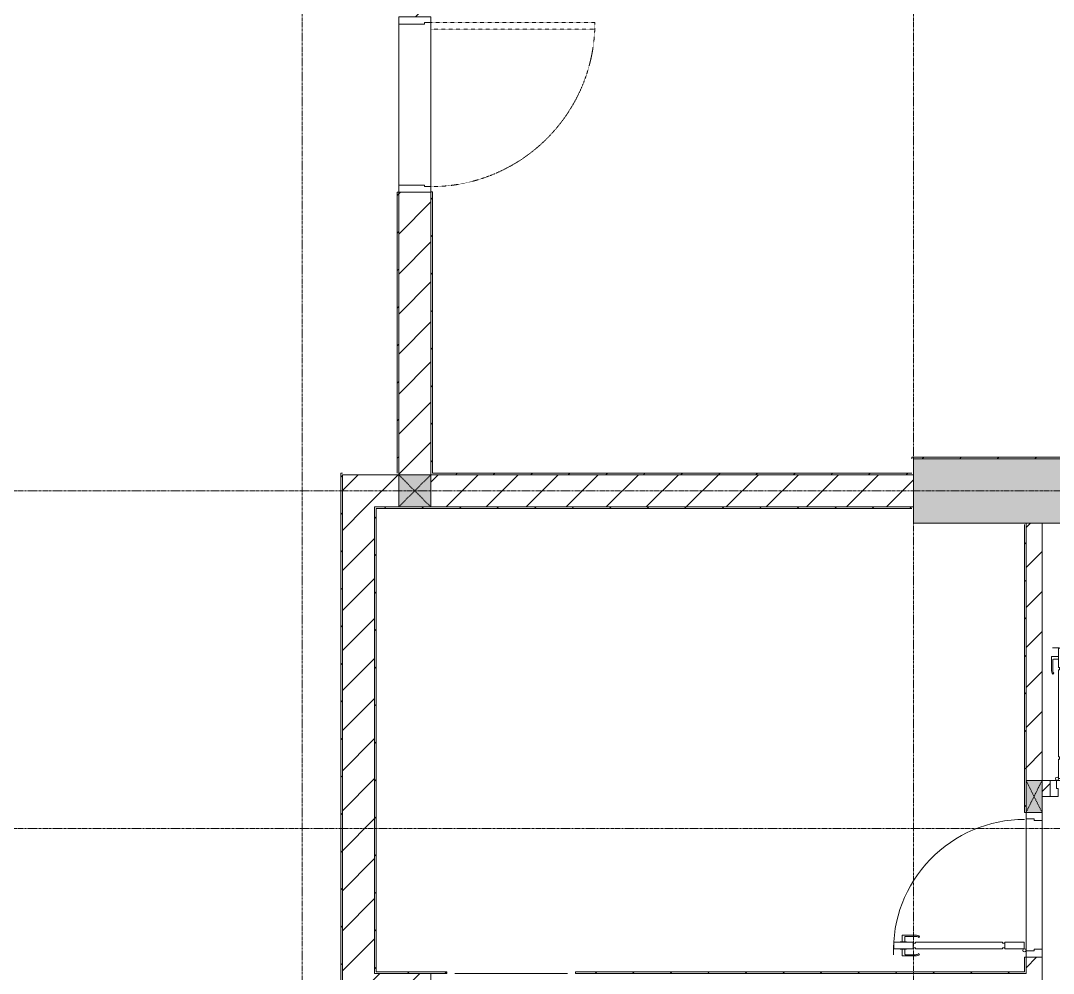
# Model space of a CAD drawing. Header units: millimetres. Extents: x 5359 to 218750, y -16347 to 109893.
# Drawn here: x 116502 to 122923, y 50537 to 56460 of the extents above; entities that cross this region are included whole.
import ezdxf

# ---------------------------------------------------------------- set-up
doc = ezdxf.new("R2010")
doc.units = ezdxf.units.MM
for name, pattern in [('Dash', [6, 3, -3]), ('Grid Line', [22.225, 12.7, -3.175, 3.175, -3.175]), ('NET VAN', [1.06, 0.53, -0.53])]:
    doc.linetypes.add(name, pattern=pattern)
for name, color, linetype, lineweight in [('0-1', 7, 'Continuous', 5), ('A-DETL-GENF-1', 9, 'Continuous', 9), ('A-DETL-GENF-2', 9, 'NET VAN', 9), ('A-DOOR', 31, 'Continuous', 9), ('A-DOOR-1', 9, 'Continuous', 9), ('A-DOOR-FRAM', 31, 'Continuous', 9), ('A-FLOR-1', 9, 'Continuous', 9), ('A-WALL', 113, 'Continuous', 9), ('A-WALL-1', 53, 'Continuous', 18), ('A-WALL-2', 9, 'Continuous', 9), ('A-WALL-3', 113, 'Continuous', 18), ('A-WALL-PATT-1', 10, 'Continuous', 9), ('A-WALL-PATT-2', 9, 'Continuous', 9), ('A-WALL-PATT-3', 111, 'Continuous', 9), ('I-WALL-1', 53, 'Continuous', 18), ('I-WALL-3', 2, 'Continuous', 18), ('S-COLS', 52, 'Continuous', 9), ('S-COLS-1', 253, 'Continuous', 5), ('S-COLS-2', 53, 'Continuous', 18), ('S-COLS-3', 9, 'Continuous', 9), ('S-COLS-4', 52, 'Continuous', 18), ('S-COLS-5', 52, 'Dash', 9), ('S-COLS-HDLN', 52, 'Dash', 9), ('S-COLS-HDLN-1', 9, 'Dash', 9), ('S-GRID-1', 1, 'Grid Line', 9)]:
    doc.layers.add(name, color=color, linetype=linetype, lineweight=lineweight)
pattern_1 = [(45, (0, 0), (-124.4508, 124.4508), [])]
pattern_2 = [(45, (0, 0), (-116.67262, 116.67262), [])]

# ---------------------------------------------------------------- blocks, each defined once
blk = doc.blocks.new('M_Concrete-Rectangular-Column2 - 400x1300-812637-TKCS_MB ĐỊNH VỊ CỔNG-HÀNG RÀO')
at = {"layer": 'S-COLS-3'}
blk.add_hatch(color=256, dxfattribs=at).paths.add_polyline_path([(-650, 200), (-650, -200), (650, -200), (650, 200), (162, 200)])
at = {"layer": 'S-COLS-2'}
for p, q in [((-650, 200), (650, 200)), ((-650, -200), (-650, 200)), ((650, 200), (650, -200)), ((650, -200), (-650, -200))]:
    blk.add_line(p, q, dxfattribs=at)
blk = doc.blocks.new('NCV_TKTC_KET CAU_rvt-1-TKCS_MB ĐỊNH VỊ CỔNG-HÀNG RÀO')
at = {"layer": 'S-COLS-3'}
blk.add_blockref('M_Concrete-Rectangular-Column2 - 400x1300-812637-TKCS_MB ĐỊNH VỊ CỔNG-HÀNG RÀO', (122702.6, 53536.9), dxfattribs=at)
blk = doc.blocks.new('DOOR_CW_01 CANH MO-PANEL KINH - DIW_01-900x2200-CỬA GỖ VÂN LAMINATE-553393-TKCS_MB ĐỊNH VỊ CỔNG-HÀNG RÀO')
at = {"layer": 'A-DETL-GENF-1'}
for p, q in [((-397, 872), (-357, 872)), ((-397, 752), (-397, 872)), ((-357, 872), (-357, 752)), ((-442, 737), (-442, 816.5)), ((-399, 820.5), (-438, 820.5)), ((-434, 799.5), (-434, 737)), ((-399, 803.5), (-430, 803.5)), ((-399, 831.8), (-397, 831.8)), ((-399, 792.2), (-399, 831.8)), ((-397, 792.2), (-399, 792.2)), ((-397, 792.2), (-397, 831.8)), ((-357, 792.2), (-357, 831.8)), ((-355, 831.8), (-357, 831.8)), ((-357, 792.2), (-355, 792.2)), ((-355, 792.2), (-355, 831.8)), ((-355, 820.5), (-316, 820.5)), ((-355, 803.5), (-324, 803.5)), ((-320, 799.5), (-320, 737)), ((-312, 737), (-312, 816.5)), ((-433.9, 711.2), (-427.3, 715.8)), ((-357, 752), (-397, 752)), ((-397, 738), (-391, 738)), ((-397, 738), (-397, 196)), ((-363, 752), (-391, 752)), ((-391, 752), (-391, 738)), ((-363, 738), (-363, 752)), ((-357, 738), (-363, 738)), ((-357, 196), (-357, 738)), ((-320.1, 711.2), (-326.7, 715.8)), ((-397, 196), (-391, 196)), ((-391, 196), (-391, 182)), ((-357, 196), (-363, 196)), ((-363, 182), (-363, 196)), ((-357, 182), (-397, 182)), ((-397, 182), (-397, 62)), ((-391, 182), (-363, 182)), ((-357, 62), (-357, 182)), ((-397, 62), (-357, 62))]:
    blk.add_line(p, q, dxfattribs=at)
blk.add_circle((-407, 60), 10, dxfattribs=at)
for centre, radius, start, end in [((-407, 60), 814, 360, 92), ((-438, 816.5), 4, 90, 180), ((-430, 799.5), 4, 90, 180), ((-324, 799.5), 4, 360, 90), ((-316, 816.5), 4, 0, 90), ((-397, 737), 45, 180, 215), ((-397, 737), 37, 180, 215), ((-357, 737), 37, 325, 0), ((-357, 737), 45, 325, 0)]:
    blk.add_arc(centre, radius, start, end, dxfattribs=at)
at = {"layer": 'A-DOOR-1'}
for p, q in [((-410, 50), (-450, 50)), ((-450, 50), (-450, -50)), ((-410, 0), (-410, 50)), ((-400, 0), (-410, 0)), ((-407, 50), (-382, 50)), ((-400, -50), (-400, 0)), ((410, 0), (400, 0)), ((400, 0), (400, -50)), ((450, 50), (410, 50)), ((410, 50), (410, 0)), ((450, -50), (450, 50)), ((-450, -50), (-400, -50)), ((400, -50), (450, -50))]:
    blk.add_line(p, q, dxfattribs=at)
blk = doc.blocks.new('G1_SOF - BO TRU - 100x200-V39-TKCS_MB ĐỊNH VỊ CỔNG-HÀNG RÀO')
at = {"layer": 'S-COLS-3'}
blk.add_hatch(color=256, dxfattribs=at).paths.add_polyline_path([(-50, -100), (50, -100), (50, 100), (-50, 100)])
at = {"layer": 'S-COLS-2'}
for p, q in [((-50, -100), (-50, 100)), ((50, 100), (50, -100)), ((50, -100), (-50, -100))]:
    blk.add_line(p, q, dxfattribs=at)
at = {"layer": 'S-COLS-HDLN-1'}
for p, q in [((50, -100), (-50, 100)), ((-50, -100), (50, 100))]:
    blk.add_line(p, q, dxfattribs=at)
blk = doc.blocks.new('DOOR_CW_01 CANH MO-PANEL KINH - DIG_01-900x2200-CỬA NHÔM KÍNH-400868-TKCS_MB ĐỊNH VỊ CỔNG-HÀNG RÀO')
at = {"layer": 'A-DETL-GENF-1'}
for p, q in [((-397, 872), (-357, 872)), ((-397, 752), (-397, 872)), ((-357, 872), (-357, 752)), ((-442, 737), (-442, 816.5)), ((-399, 820.5), (-438, 820.5)), ((-434, 799.5), (-434, 737)), ((-399, 803.5), (-430, 803.5)), ((-399, 831.8), (-397, 831.8)), ((-399, 792.2), (-399, 831.8)), ((-397, 792.2), (-399, 792.2)), ((-397, 792.2), (-397, 831.8)), ((-357, 792.2), (-357, 831.8)), ((-355, 831.8), (-357, 831.8)), ((-357, 792.2), (-355, 792.2)), ((-355, 792.2), (-355, 831.8)), ((-355, 820.5), (-316, 820.5)), ((-355, 803.5), (-324, 803.5)), ((-320, 799.5), (-320, 737)), ((-312, 737), (-312, 816.5)), ((-433.9, 711.2), (-427.3, 715.8)), ((-357, 752), (-397, 752)), ((-397, 738), (-391, 738)), ((-397, 738), (-397, 196)), ((-363, 752), (-391, 752)), ((-391, 752), (-391, 738)), ((-363, 738), (-363, 752)), ((-357, 738), (-363, 738)), ((-357, 196), (-357, 738)), ((-320.1, 711.2), (-326.7, 715.8)), ((-397, 196), (-391, 196)), ((-391, 196), (-391, 182)), ((-357, 196), (-363, 196)), ((-363, 182), (-363, 196)), ((-357, 182), (-397, 182)), ((-397, 182), (-397, 62)), ((-391, 182), (-363, 182)), ((-357, 62), (-357, 182)), ((-397, 62), (-357, 62))]:
    blk.add_line(p, q, dxfattribs=at)
blk.add_circle((-407, 60), 10, dxfattribs=at)
for centre, radius, start, end in [((-407, 60), 814, 360, 92), ((-438, 816.5), 4, 90, 180), ((-430, 799.5), 4, 90, 180), ((-324, 799.5), 4, 360, 90), ((-316, 816.5), 4, 0, 90), ((-397, 737), 45, 180, 215), ((-397, 737), 37, 180, 215), ((-357, 737), 37, 325, 0), ((-357, 737), 45, 325, 0)]:
    blk.add_arc(centre, radius, start, end, dxfattribs=at)
at = {"layer": 'A-DOOR-1'}
for p, q in [((-410, 50), (-450, 50)), ((-450, 50), (-450, -50)), ((-410, 0), (-410, 50)), ((-400, 0), (-410, 0)), ((-407, 50), (-382, 50)), ((-400, -50), (-400, 0)), ((410, 0), (400, 0)), ((400, 0), (400, -50)), ((450, 50), (410, 50)), ((410, 50), (410, 0)), ((450, -50), (450, 50)), ((-450, -50), (-400, -50)), ((400, -50), (450, -50))]:
    blk.add_line(p, q, dxfattribs=at)
blk = doc.blocks.new('NCV_TKTC_TANG 1_rvt-1-TKCS_MB ĐỊNH VỊ CỔNG-HÀNG RÀO')
at = {"layer": 'A-WALL-PATT-1'}
h = blk.add_hatch(dxfattribs=at)
h.set_pattern_fill('FP_2', color=256, style=0, pattern_type=2)
h.set_pattern_definition(pattern_1)
h.paths.add_polyline_path([(122762.6, 48636.9), (122852.6, 48636.9), (122852.6, 49537.3), (122752.6, 49537.3), (122752.6, 48636.9)])
h.paths.add_polyline_path([(122770.8, 50337.3), (122852.6, 50337.3), (122852.6, 50636.9), (122752.6, 50636.9), (122752.6, 50337.3)])
h.paths.add_polyline_path([(122770.8, 51736.9), (122852.6, 51736.9), (122852.6, 53336.9), (122752.6, 53336.9), (122752.6, 51736.9)])
h = blk.add_hatch(dxfattribs=at)
h.set_pattern_fill('FP_2', color=256, style=0, pattern_type=2)
h.set_pattern_definition(pattern_1)
h.paths.add_polyline_path([(122862.6, 51636.9), (122902.6, 51636.9), (122902.6, 51736.9), (122852.6, 51736.9), (122852.6, 51636.9)])
h.paths.add_polyline_path([(123802.6, 51636.9), (123852.6, 51636.9), (123852.6, 51736.9), (123802.6, 51736.9), (123802.6, 51686.9)])
at = {"layer": 'A-WALL-PATT-2'}
h = blk.add_hatch(dxfattribs=at)
h.set_pattern_fill('FP_3', color=256, style=0, pattern_type=2)
h.set_pattern_definition(pattern_2)
h.paths.add_polyline_path([(119062.5, 53636.9), (119062.5, 55396.9), (119052.5, 55396.9), (119052.5, 53636.9)])
h.paths.add_polyline_path([(119052.5, 56486.9), (119062.5, 56486.9), (119062.5, 56636.9), (119052.5, 56635.3)])
h = blk.add_hatch(dxfattribs=at)
h.set_pattern_fill('FP_3', color=256, style=0, pattern_type=2)
h.set_pattern_definition(pattern_2)
h.paths.add_polyline_path([(122042.6, 53736.9), (123352.6, 53736.9), (123352.6, 53746.9), (122042.6, 53746.9)])
h = blk.add_hatch(dxfattribs=at)
h.set_pattern_fill('FP_3', color=256, style=0, pattern_type=2)
h.set_pattern_definition(pattern_2)
h.paths.add_polyline_path([(121560.4, 53636.9), (122042.6, 53636.9), (122042.6, 53646.9), (119062.5, 53646.9), (119062.5, 53636.9), (119139.5, 53636.9)])
h = blk.add_hatch(dxfattribs=at)
h.set_pattern_fill('FP_3', color=256, style=0, pattern_type=2)
h.set_pattern_definition(pattern_2)
h.paths.add_polyline_path([(118712.6, 50546.9), (118712.6, 53436.9), (118702.6, 53436.9), (118702.6, 50546.9)])
h = blk.add_hatch(dxfattribs=at)
h.set_pattern_fill('FP_3', color=256, style=0, pattern_type=2)
h.set_pattern_definition(pattern_2)
h.paths.add_polyline_path([(122052.6, 53426.9), (122052.6, 53436.9), (118712.6, 53436.9), (118712.6, 53426.9), (122042.6, 53426.9)])
h = blk.add_hatch(dxfattribs=at)
h.set_pattern_fill('FP_3', color=256, style=0, pattern_type=2)
h.set_pattern_definition(pattern_2)
h.paths.add_polyline_path([(122742.6, 50546.9), (122752.6, 50546.9), (122752.6, 50636.9), (122742.6, 50636.9), (122742.6, 50628.9)])
h.paths.add_polyline_path([(122752.6, 51536.9), (122752.6, 53326.9), (122742.6, 53326.9), (122742.6, 51536.9)])
h = blk.add_hatch(dxfattribs=at)
h.set_pattern_fill('FP_3', color=256, style=0, pattern_type=2)
h.set_pattern_definition(pattern_2)
h.paths.add_polyline_path([(119952.6, 50536.9), (122752.6, 50536.9), (122752.6, 50546.9), (119952.6, 50546.9)])
h.paths.add_polyline_path([(118702.6, 50536.9), (119152.6, 50536.9), (119152.6, 50546.9), (118702.6, 50546.9)])
at = {"layer": 'A-FLOR-1'}
for p, q in [((118852.5, 56438.3), (118852.5, 55438.3)), ((119052.5, 56448.3), (119052.5, 55428.3)), ((119052.5, 55428.3), (119052.5, 56448.3)), ((122752.6, 50676.9), (122752.6, 51496.9)), ((122852.6, 51486.9), (122852.6, 50686.9)), ((119202.6, 50536.9), (119902.6, 50536.9)), ((119902.6, 50536.9), (119202.6, 50536.9))]:
    blk.add_line(p, q, dxfattribs=at)
at = {"layer": 'A-WALL-1'}
for p, q in [((122752.6, 53336.9), (122752.6, 53326.9)), ((122852.6, 51736.9), (122852.6, 51746.9)), ((122852.6, 51636.9), (122862.6, 51636.9)), ((122752.6, 50546.9), (122752.6, 50536.9))]:
    blk.add_line(p, q, dxfattribs=at)
at = {"layer": 'A-WALL-2'}
for p, q in [((122752.6, 53326.9), (122752.6, 51736.9)), ((122752.6, 51736.9), (122752.6, 53326.9)), ((122852.6, 51746.9), (122852.6, 53336.9)), ((122902.6, 51736.9), (122852.6, 51736.9)), ((122862.6, 51636.9), (122902.6, 51636.9)), ((122752.6, 50676.9), (122752.6, 51496.9)), ((122852.6, 51486.9), (122852.6, 50686.9)), ((122752.6, 50636.9), (122752.6, 50546.9)), ((122752.6, 50546.9), (122752.6, 50636.9)), ((122852.6, 50337.3), (122852.6, 50636.9)), ((119052.6, 50536.9), (119152.6, 50536.9)), ((119952.6, 50536.9), (120852.6, 50536.9))]:
    blk.add_line(p, q, dxfattribs=at)
at = {"layer": 'I-WALL-1'}
for p, q in [((119062.5, 55396.9), (119052.5, 55396.9)), ((119052.5, 55393.3), (119052.5, 53636.9)), ((119062.5, 53646.9), (119062.5, 55396.9)), ((123352.6, 53746.9), (122042.6, 53746.9)), ((122042.6, 53746.9), (122042.6, 53736.9)), ((119052.5, 53636.9), (119062.5, 53636.9)), ((122042.6, 53646.9), (119062.5, 53646.9)), ((119062.5, 53636.9), (122042.6, 53636.9)), ((118712.6, 53436.9), (118702.6, 53436.9)), ((118702.6, 53436.9), (118702.6, 50546.9)), ((122052.6, 53436.9), (118712.6, 53436.9)), ((118712.6, 50546.9), (118712.6, 53426.9)), ((118712.6, 53426.9), (122042.6, 53426.9)), ((122742.6, 53326.9), (122742.6, 51536.9)), ((122742.6, 51536.9), (122752.6, 51536.9)), ((122742.6, 50636.9), (122742.6, 50546.9)), ((122752.6, 50636.9), (122742.6, 50636.9)), ((118702.6, 50546.9), (118702.6, 50536.9)), ((118702.6, 50536.9), (119052.6, 50536.9)), ((119152.6, 50546.9), (118712.6, 50546.9)), ((119152.6, 50536.9), (119152.6, 50546.9)), ((122742.6, 50546.9), (119952.6, 50546.9)), ((119952.6, 50546.9), (119952.6, 50536.9)), ((120852.6, 50536.9), (122752.6, 50536.9)), ((122752.6, 50536.9), (122752.6, 50546.9))]:
    blk.add_line(p, q, dxfattribs=at)
at = {"layer": 'A-DOOR-1'}
blk.add_blockref('DOOR_CW_01 CANH MO-PANEL KINH - DIG_01-900x2200-CỬA NHÔM KÍNH-400868-TKCS_MB ĐỊNH VỊ CỔNG-HÀNG RÀO', (123352.6, 51686.9), dxfattribs=at)
at = {"layer": 'A-DOOR-1', "rotation": 90.00000000000087}
blk.add_blockref('DOOR_CW_01 CANH MO-PANEL KINH - DIW_01-900x2200-CỬA GỖ VÂN LAMINATE-553393-TKCS_MB ĐỊNH VỊ CỔNG-HÀNG RÀO', (122802.6, 51086.9), dxfattribs=at)
at = {"layer": 'S-COLS-3', "rotation": 180}
blk.add_blockref('G1_SOF - BO TRU - 100x200-V39-TKCS_MB ĐỊNH VỊ CỔNG-HÀNG RÀO', (122802.6, 51636.9), dxfattribs=at)
blk = doc.blocks.new('FD_05 - FD_05-1000x2200mm-835433-TKCS_MB ĐỊNH VỊ CỔNG-HÀNG RÀO')
at = {"layer": 'A-DETL-GENF-2'}
for p, q in [((510, -100), (470, -100)), ((470, -100), (470, -1120)), ((510, -1120), (510, -100)), ((470, -1120), (510, -1120))]:
    blk.add_line(p, q, dxfattribs=at)
blk.add_arc((510, -100), 1020, 180, 267.75253, dxfattribs=at)
at = {"layer": 'A-DOOR-FRAM'}
for p, q in [((-545, 100), (-500, 100)), ((-545, -100), (-545, 100)), ((-500, 100), (-500, -60)), ((500, 100), (545, 100)), ((500, -60), (500, 100)), ((545, 100), (545, -100)), ((-500, -60), (-510, -60)), ((-510, -60), (-510, -100)), ((510, -60), (500, -60)), ((510, -100), (510, -60)), ((-510, -100), (-545, -100)), ((545, -100), (510, -100))]:
    blk.add_line(p, q, dxfattribs=at)
blk = doc.blocks.new('G1_SOF - BO TRU - 200x200-3051103-TKCS_MB ĐỊNH VỊ CỔNG-HÀNG RÀO')
at = {"layer": 'S-COLS-HDLN'}
for p, q in [((-100, -100), (100, 100)), ((100, -100), (-100, 100))]:
    blk.add_line(p, q, dxfattribs=at)

msp = doc.modelspace()

# ---------------------------------------------------------------- hatches: boundary and pattern name
at = {"layer": 'A-WALL-PATT-3'}
h = msp.add_hatch(dxfattribs=at)
h.set_pattern_fill('FP_32', color=256, style=0, pattern_type=2)
h.set_pattern_definition(pattern_2)
h.paths.add_polyline_path([(118842.5, 53636.9), (118852.5, 53636.9), (118852.5, 55393.3), (118842.5, 55391.1), (118842.5, 53646.9)])
h.paths.add_polyline_path([(118842.5, 56483.3), (118852.5, 56483.3), (118852.5, 57686.9), (118842.5, 57686.9), (118842.5, 56635.3)])
h = msp.add_hatch(dxfattribs=at)
h.set_pattern_fill('FP_1', color=256, style=0, pattern_type=2)
h.set_pattern_definition(pattern_1)
h.paths.add_polyline_path([(119052.5, 53636.9), (119052.5, 55393.3), (118852.5, 55393.3), (118852.5, 53636.9)])
h.paths.add_polyline_path([(119052.5, 56483.3), (119052.5, 56635.3), (118852.5, 56635.3), (118852.5, 56483.3), (119012.5, 56483.3)])
h.paths.add_polyline_path([(119052.5, 56835.3), (119052.5, 57686.9), (118852.5, 57686.9), (118852.5, 56835.3)])
h = msp.add_hatch(dxfattribs=at)
h.set_pattern_fill('FP_32', color=256, style=0, pattern_type=2)
h.set_pattern_definition(pattern_2)
h.paths.add_polyline_path([(118502.5, 49476.9), (118502.5, 53646.9), (118492.5, 53646.9), (118492.5, 49476.9)])
h = msp.add_hatch(dxfattribs=at)
h.set_pattern_fill('FP_1', color=256, style=0, pattern_type=2)
h.set_pattern_definition(pattern_1)
h.paths.add_polyline_path([(121560.4, 53436.9), (122052.6, 53436.9), (122052.6, 53636.9), (119052.5, 53636.9), (119052.5, 53436.9), (119139.5, 53436.9)])
h.paths.add_polyline_path([(118502.5, 53436.9), (118852.5, 53436.9), (118852.5, 53636.9), (118502.5, 53636.9)])
h = msp.add_hatch(dxfattribs=at)
h.set_pattern_fill('FP_1', color=256, style=0, pattern_type=2)
h.set_pattern_definition(pattern_1)
h.paths.add_polyline_path([(118702.6, 50536.9), (118702.6, 53436.9), (118502.6, 53436.9), (118502.6, 50536.9), (118534.3, 50536.9)])
h = msp.add_hatch(dxfattribs=at)
h.set_pattern_fill('FP_1', color=256, style=0, pattern_type=2)
h.set_pattern_definition(pattern_1)
h.paths.add_polyline_path([(118602.5, 50336.9), (119052.5, 50336.9), (119052.5, 50536.9), (118502.5, 50536.9), (118502.5, 50336.9), (118534.3, 50336.9)])
at = {"layer": 'S-COLS-1'}
msp.add_hatch(color=256, dxfattribs=at).paths.add_polyline_path([(118852.5, 53436.9), (119052.5, 53436.9), (119052.5, 53636.9), (118852.5, 53636.9)])

# ---------------------------------------------------------------- linework, layer by layer
at = {"layer": 'A-WALL'}
for p, q in [((118852.5, 55438.3), (118852.5, 56438.3)), ((119052.5, 56448.3), (119052.5, 55428.3)), ((118852.5, 53436.9), (118852.5, 55393.3)), ((118842.5, 53636.9), (118502.5, 53636.9)), ((118502.5, 53636.9), (118502.5, 53436.9)), ((118852.5, 53636.9), (119052.5, 53636.9)), ((119052.5, 53636.9), (119052.5, 53436.9))]:
    msp.add_line(p, q, dxfattribs=at)
at = {"layer": 'A-WALL-3'}
for p, q in [((119052.5, 53636.9), (119052.5, 55393.3)), ((118852.5, 53636.9), (118842.5, 53636.9)), ((122052.6, 53636.9), (119052.5, 53636.9)), ((118502.6, 53436.9), (118502.6, 50536.9)), ((118702.6, 53436.9), (118852.5, 53436.9)), ((118702.6, 50536.9), (118702.6, 53436.9)), ((119052.5, 53436.9), (122052.6, 53436.9)), ((119052.5, 50536.9), (118702.6, 50536.9)), ((119052.5, 48636.9), (119052.5, 50536.9))]:
    msp.add_line(p, q, dxfattribs=at)
at = {"layer": 'I-WALL-3'}
for p, q in [((118852.5, 55393.3), (118842.5, 55393.3)), ((118842.5, 55393.3), (118842.5, 53646.9)), ((118502.5, 53646.9), (118492.5, 53646.9)), ((118492.5, 53646.9), (118492.5, 49476.9)), ((118842.5, 53636.9), (118852.5, 53636.9)), ((118502.5, 49486.9), (118502.5, 53436.9))]:
    msp.add_line(p, q, dxfattribs=at)
at = {"layer": 'S-COLS'}
for p, q in [((119052.5, 53636.9), (118852.5, 53636.9)), ((118852.5, 53636.9), (118852.5, 53436.9)), ((119052.5, 53436.9), (119052.5, 53636.9))]:
    msp.add_line(p, q, dxfattribs=at)
at = {"layer": 'S-COLS-4'}
msp.add_line((118852.5, 53436.9), (119052.5, 53436.9), dxfattribs=at)
at = {"layer": 'S-GRID-1'}
for p, q in [((118252.6, 13102.5), (118252.6, 80482.7)), ((122052.6, 13102.5), (122052.6, 80482.7)), ((135474.6, 53536.9), (24837.1, 53536.9)), ((135474.6, 51436.9), (24837.1, 51436.9))]:
    msp.add_line(p, q, dxfattribs=at)

# ---------------------------------------------------------------- block references
at = {"layer": '0-1'}
for name in ['NCV_TKTC_KET CAU_rvt-1-TKCS_MB ĐỊNH VỊ CỔNG-HÀNG RÀO', 'NCV_TKTC_TANG 1_rvt-1-TKCS_MB ĐỊNH VỊ CỔNG-HÀNG RÀO']:
    msp.add_blockref(name, (0, 0), dxfattribs=at)
at = {"layer": 'A-DOOR', "rotation": 90.0000000000001}
msp.add_blockref('FD_05 - FD_05-1000x2200mm-835433-TKCS_MB ĐỊNH VỊ CỔNG-HÀNG RÀO', (118952.5, 55938.3), dxfattribs=at)
at = {"layer": 'S-COLS-5', "rotation": 180}
msp.add_blockref('G1_SOF - BO TRU - 200x200-3051103-TKCS_MB ĐỊNH VỊ CỔNG-HÀNG RÀO', (118952.5, 53536.9), dxfattribs=at)

doc.saveas('drawing.dxf')
